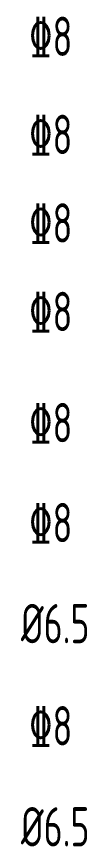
# Model space of a CAD drawing. Extents: x -517763 to -431309, y -403428 to -381056.
# Drawn here: x -473418 to -473286, y -403170 to -401521 of the extents above; entities that cross this region are included whole.
import ezdxf
from ezdxf.enums import TextEntityAlignment as Align

# ---------------------------------------------------------------- set-up
doc = ezdxf.new("R2010")
doc.units = 0
doc.header["$LTSCALE"] = 30
doc.header["$MEASUREMENT"] = 0
doc.layers.add('S-ANNO-TABT', color=7, linetype='Continuous')
doc.styles.add('TSSD_NORM', font='tssdeng2.shx', dxfattribs={"width": 0.7, "bigfont": 'tssdchn.shx'})

msp = doc.modelspace()

# ---------------------------------------------------------------- texts
at = {"layer": 'S-ANNO-TABT', "color": 1, "lineweight": 9, "style": 'TSSD_NORM', "width": 0.7}
for s, p in [('\x848', (-473358.5, -401559.9)), ('\x848', (-473358.5, -401754.9)), ('\x848', (-473358.5, -401930.8)), ('\x848', (-473358.5, -402106.8)), ('\x848', (-473358.5, -402327.7)), ('\x848', (-473358.5, -402526.4)), ('%%C6.5', (-473349.5, -402727.1)), ('\x848', (-473358.5, -402930.2)), ('%%C6.5', (-473349.5, -403130.9))]:
    msp.add_text(s, height=78, dxfattribs=at).set_placement(p, align=Align.MIDDLE)

doc.saveas('drawing.dxf')
